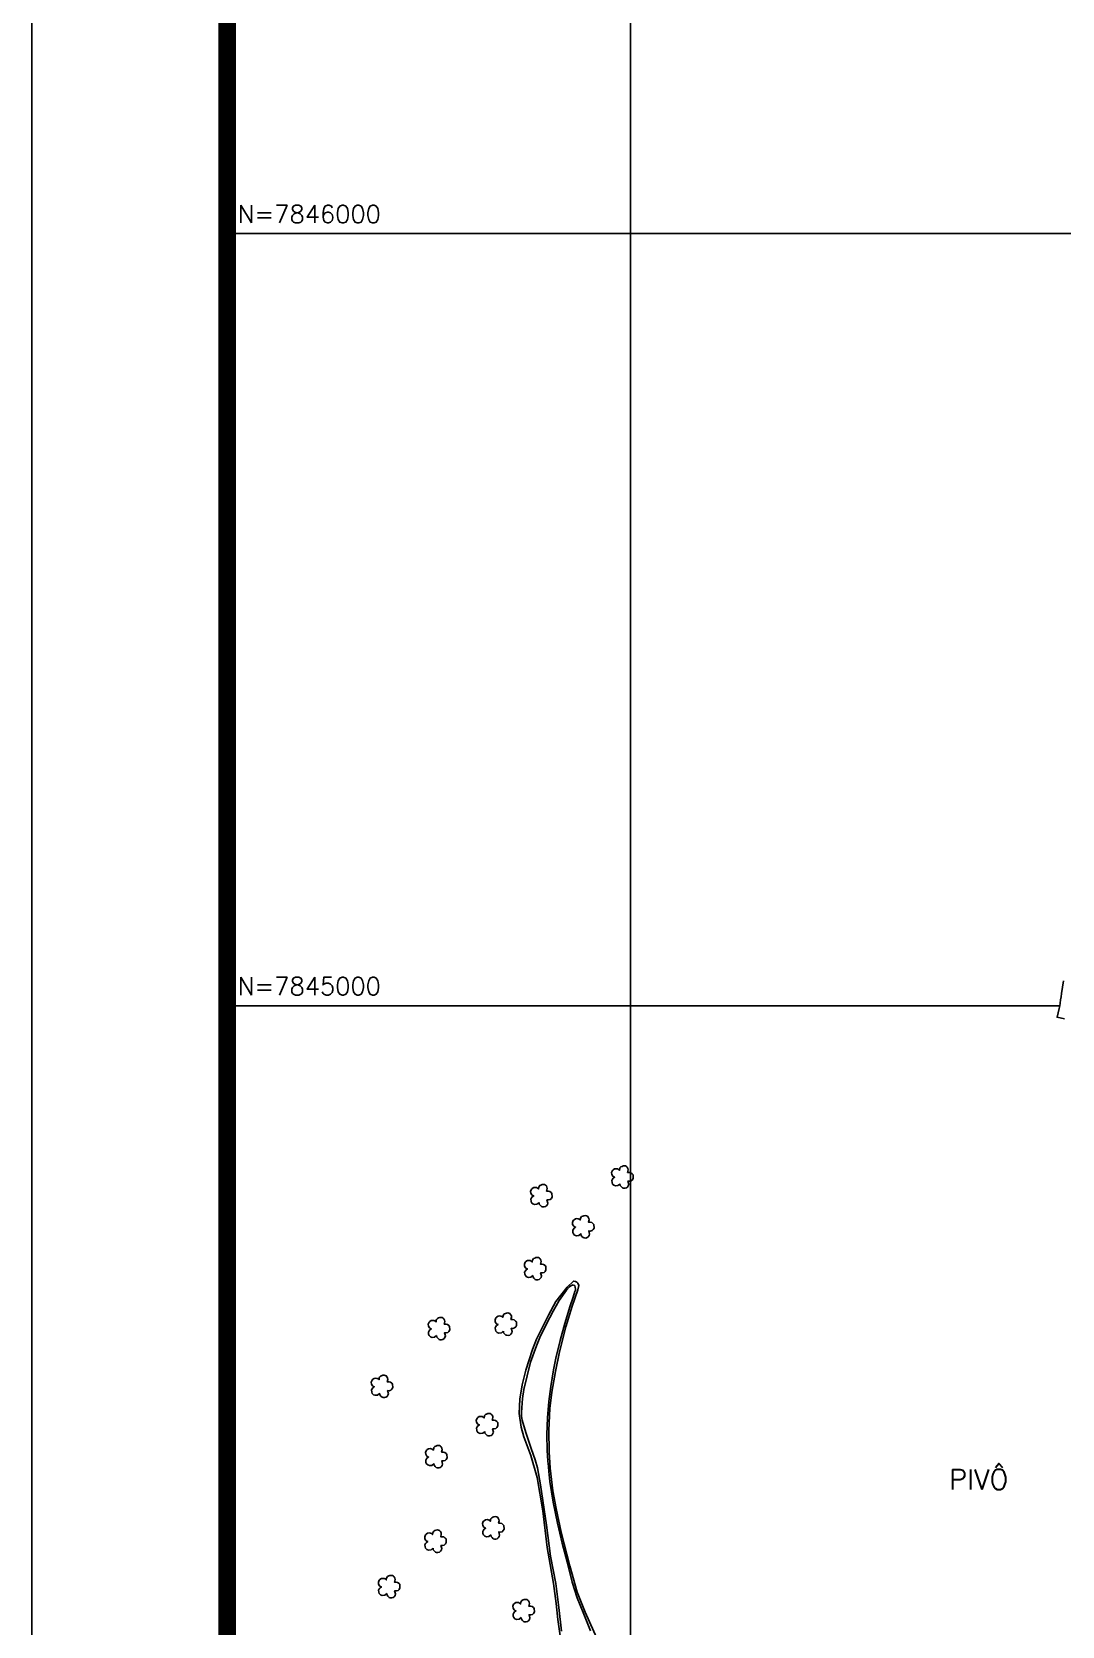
# Model space of a CAD drawing. Extents: x 736225 to 741536, y 7840815 to 7848326.
# Drawn here: x 736225 to 737559, y 7844196 to 7846261 of the extents above; entities that cross this region are included whole.
import ezdxf

# ---------------------------------------------------------------- set-up
doc = ezdxf.new("R2010")
doc.units = 0
doc.header["$LTSCALE"] = 0.6
doc.linetypes.add('CONTINUO', pattern=[0])
doc.linetypes.add('LIN0', pattern=[0])
for name, color, linetype in [('0114001311', 1, 'Continuous'), ('0114001311001', 5, 'Continuous'), ('_SIMBOLO ARVORE', 118, 'Continuous'), ('MALHA', 8, 'Continuous'), ('TG', 7, 'LIN0')]:
    doc.layers.add(name, color=color, linetype=linetype)
doc.layers.add('TEXTO_DIVERSOS', color=7, linetype='Continuous', lineweight=5)
doc.styles.add('AGROCAD', font='romans.shx')
doc.styles.add('Simplex', font='simplex.shx')

# ---------------------------------------------------------------- blocks, each defined once
blk = doc.blocks.new('coordi')
at = {"layer": 'MALHA', "linetype": 'Continuous', "style": 'AGROCAD'}
blk.add_attdef('COORDI', (6, 6), '', height=10, dxfattribs=at)

msp = doc.modelspace()

# ---------------------------------------------------------------- linework, layer by layer
at = {"layer": '0114001311'}
for points in [[(737560.9, 7845032.1), (737558.2, 7845016), (737557.7, 7845011.6), (737557.1, 7845007.5), (737556.6, 7845003.5), (737556, 7844999.8), (737555.4, 7844996.3), (737552.6, 7844985.1), (737562, 7844982.9)], [(736963.8, 7844164.5), (736941.2, 7844214.6), (736931, 7844240.6), (736921.4, 7844274.6), (736910.4, 7844318), (736903.8, 7844348.7), (736899.5, 7844371.7), (736896.1, 7844401.2), (736894.5, 7844422.2), (736894.1, 7844450.3), (736895.7, 7844478.5), (736898.3, 7844499.5), (736902.8, 7844526.3), (736907.9, 7844551.7), (736916.3, 7844583.9), (736924.4, 7844610.8), (736931.7, 7844631.9), (736932.9, 7844637.7), (736931.8, 7844640.5), (736930.5, 7844642), (736928.7, 7844642.9), (736926.2, 7844643.4), (736917.9, 7844635.3), (736903.4, 7844616.9), (736893.9, 7844599.4), (736878.1, 7844568.2), (736872.9, 7844554.8), (736864.6, 7844528), (736859.6, 7844509), (736856.7, 7844490.4), (736855.7, 7844472), (736858.2, 7844454.2), (736861.9, 7844441.7), (736871, 7844417.4), (736879, 7844389), (736886.3, 7844345.6), (736892.2, 7844298.2), (736900.2, 7844251.8), (736903.9, 7844225.6), (736906, 7844205.1), (736909.7, 7844177.8)]]:
    msp.add_lwpolyline(points, dxfattribs=at)
at = {"layer": '0114001311001'}
msp.add_lwpolyline([(736948.3, 7844190.3), (736938.6, 7844214.2), (736931.1, 7844232.9), (736924.6, 7844253.2), (736918, 7844279.7), (736911.5, 7844304), (736905.3, 7844330), (736899.8, 7844357.1), (736895.6, 7844383.7), (736894.2, 7844396.6), (736893.6, 7844403.3), (736893, 7844410.1), (736892.1, 7844423.9), (736891.6, 7844444.7), (736892.5, 7844466.1), (736894.4, 7844487.2), (736896.8, 7844507), (736900.3, 7844528.4), (736903.5, 7844543.6), (736909, 7844566.3), (736915, 7844588.6), (736921.6, 7844609.9), (736925.9, 7844622.5), (736928.1, 7844629.7), (736928.7, 7844631.5), (736928.8, 7844633.3), (736928.5, 7844634.9), (736927.7, 7844637.6), (736926.1, 7844638.2), (736925.7, 7844638.4), (736922.9, 7844637), (736921.1, 7844635.7), (736917.2, 7844631.4), (736907.8, 7844618.4), (736900, 7844604.4), (736891.1, 7844587.8), (736882.7, 7844570.5), (736878.3, 7844559.4), (736870.7, 7844538.3), (736866.1, 7844520.8), (736861.9, 7844503.1), (736860.3, 7844491.2), (736859.3, 7844479.1), (736859, 7844473.6), (736859, 7844468.3), (736859.8, 7844463.1), (736864.3, 7844447.4), (736871.5, 7844426.5), (736876.6, 7844411.7), (736879.7, 7844401.5), (736883.3, 7844379.4), (736891.4, 7844327.4), (736896.6, 7844287.1), (736903.1, 7844251.5), (736907, 7844220.5), (736910.6, 7844189.9)], dxfattribs=at)
at = {"layer": '_SIMBOLO ARVORE', "color": 3, "linetype": 'CONTINUO'}
for points in [[(736986.4, 7844769.1, 0), (736983.8, 7844767, 0), (736980.7, 7844766.6, 0), (736978.4, 7844767.5, 0), (736976.8, 7844769.1, 0), (736976.1, 7844770.9, 0), (736975.9, 7844773.6, 0), (736976.8, 7844775.3, 0), (736977.7, 7844776.6, 0), (736979.5, 7844777.8, 0), (736978.4, 7844778.2, 0), (736977.2, 7844779.1, 0), (736975.9, 7844781.3, 0), (736975.6, 7844783.8, 0), (736976.6, 7844786.5, 0), (736977.6, 7844787.4, 0), (736979.5, 7844788.6, 0), (736981.5, 7844788.8, 0), (736983, 7844788.6, 0), (736984.3, 7844788, 0), (736985.7, 7844786.8, 0), (736986.1, 7844789.1, 0), (736986.4, 7844790.1, 0), (736987.4, 7844791.4, 0), (736989, 7844791.9, 0), (736990.4, 7844792.6, 0), (736992.1, 7844792.7, 0), (736993.7, 7844792.5, 0), (736995, 7844791.8, 0), (736995.9, 7844790.8, 0), (736996.7, 7844789.2, 0), (736997.1, 7844787.3, 0), (736996.3, 7844784.1, 0), (736998.6, 7844784.1, 0), (737000.5, 7844783.6, 0), (737002.3, 7844782.2, 0), (737003.3, 7844781.1, 0), (737003.5, 7844776.6, 0), (737002.4, 7844774.6, 0), (737001, 7844773.3, 0), (736998.7, 7844772.7, 0), (736996.6, 7844772.8, 0), (736997.7, 7844768.6, 0), (736997.2, 7844766.9, 0), (736996, 7844765.1, 0), (736994.7, 7844764.1, 0), (736992.8, 7844763.6, 0), (736990.9, 7844763.7, 0), (736989.5, 7844764.1, 0), (736987.9, 7844765.7, 0), (736986.8, 7844767.1, 0), (736986.4, 7844769.3, 0)], [(736881.4, 7844744.9, 0), (736878.9, 7844742.8, 0), (736875.7, 7844742.4, 0), (736873.5, 7844743.3, 0), (736871.8, 7844744.9, 0), (736871.2, 7844746.7, 0), (736871, 7844749.4, 0), (736871.9, 7844751.1, 0), (736872.8, 7844752.4, 0), (736874.6, 7844753.6, 0), (736873.4, 7844754, 0), (736872.3, 7844754.9, 0), (736870.9, 7844757.1, 0), (736870.7, 7844759.6, 0), (736871.7, 7844762.3, 0), (736872.7, 7844763.2, 0), (736874.6, 7844764.4, 0), (736876.5, 7844764.6, 0), (736878.1, 7844764.4, 0), (736879.4, 7844763.8, 0), (736880.7, 7844762.6, 0), (736881.1, 7844764.9, 0), (736881.5, 7844765.9, 0), (736882.5, 7844767.2, 0), (736884, 7844767.7, 0), (736885.5, 7844768.4, 0), (736887.2, 7844768.5, 0), (736888.8, 7844768.3, 0), (736890, 7844767.6, 0), (736891, 7844766.6, 0), (736891.8, 7844765, 0), (736892.1, 7844763.1, 0), (736891.4, 7844759.9, 0), (736893.7, 7844759.9, 0), (736895.6, 7844759.4, 0), (736897.3, 7844758, 0), (736898.3, 7844756.9, 0), (736898.6, 7844752.4, 0), (736897.5, 7844750.4, 0), (736896, 7844749.1, 0), (736893.7, 7844748.5, 0), (736891.7, 7844748.6, 0), (736892.8, 7844744.4, 0), (736892.3, 7844742.7, 0), (736891.1, 7844740.9, 0), (736889.8, 7844739.9, 0), (736887.9, 7844739.4, 0), (736886, 7844739.5, 0), (736884.6, 7844739.9, 0), (736883, 7844741.5, 0), (736881.9, 7844743, 0), (736881.5, 7844745.1, 0)], [(736935.6, 7844704.6, 0), (736933.1, 7844702.5, 0), (736929.9, 7844702.1, 0), (736927.6, 7844703, 0), (736926, 7844704.6, 0), (736925.4, 7844706.4, 0), (736925.2, 7844709.1, 0), (736926.1, 7844710.8, 0), (736927, 7844712, 0), (736928.8, 7844713.3, 0), (736927.6, 7844713.6, 0), (736926.5, 7844714.6, 0), (736925.1, 7844716.7, 0), (736924.9, 7844719.3, 0), (736925.9, 7844721.9, 0), (736926.9, 7844722.9, 0), (736928.8, 7844724, 0), (736930.7, 7844724.3, 0), (736932.3, 7844724.1, 0), (736933.6, 7844723.5, 0), (736934.9, 7844722.3, 0), (736935.3, 7844724.6, 0), (736935.7, 7844725.5, 0), (736936.7, 7844726.8, 0), (736938.2, 7844727.4, 0), (736939.7, 7844728, 0), (736941.4, 7844728.2, 0), (736942.9, 7844728, 0), (736944.2, 7844727.3, 0), (736945.2, 7844726.3, 0), (736946, 7844724.6, 0), (736946.3, 7844722.8, 0), (736945.6, 7844719.5, 0), (736947.9, 7844719.6, 0), (736949.8, 7844719.1, 0), (736951.5, 7844717.7, 0), (736952.5, 7844716.6, 0), (736952.8, 7844712.1, 0), (736951.7, 7844710.1, 0), (736950.2, 7844708.7, 0), (736947.9, 7844708.1, 0), (736945.9, 7844708.3, 0), (736947, 7844704.1, 0), (736946.5, 7844702.3, 0), (736945.3, 7844700.6, 0), (736943.9, 7844699.6, 0), (736942.1, 7844699.1, 0), (736940.2, 7844699.2, 0), (736938.8, 7844699.6, 0), (736937.1, 7844701.2, 0), (736936, 7844702.6, 0), (736935.7, 7844704.8, 0)], [(736873.4, 7844650.4, 0), (736870.9, 7844648.3, 0), (736867.7, 7844647.9, 0), (736865.4, 7844648.8, 0), (736863.8, 7844650.4, 0), (736863.1, 7844652.2, 0), (736862.9, 7844654.9, 0), (736863.8, 7844656.6, 0), (736864.7, 7844657.9, 0), (736866.5, 7844659.1, 0), (736865.4, 7844659.5, 0), (736864.2, 7844660.4, 0), (736862.9, 7844662.6, 0), (736862.6, 7844665.1, 0), (736863.6, 7844667.8, 0), (736864.6, 7844668.7, 0), (736866.5, 7844669.9, 0), (736868.5, 7844670.1, 0), (736870.1, 7844669.9, 0), (736871.3, 7844669.3, 0), (736872.7, 7844668.1, 0), (736873.1, 7844670.5, 0), (736873.4, 7844671.4, 0), (736874.4, 7844672.7, 0), (736876, 7844673.2, 0), (736877.4, 7844673.9, 0), (736879.1, 7844674, 0), (736880.7, 7844673.8, 0), (736882, 7844673.1, 0), (736882.9, 7844672.1, 0), (736883.7, 7844670.5, 0), (736884.1, 7844668.6, 0), (736883.3, 7844665.4, 0), (736885.6, 7844665.4, 0), (736887.5, 7844665, 0), (736889.3, 7844663.5, 0), (736890.3, 7844662.4, 0), (736890.5, 7844657.9, 0), (736889.4, 7844655.9, 0), (736888, 7844654.6, 0), (736885.7, 7844654, 0), (736883.6, 7844654.1, 0), (736884.7, 7844650, 0), (736884.2, 7844648.2, 0), (736883, 7844646.5, 0), (736881.7, 7844645.4, 0), (736879.8, 7844644.9, 0), (736877.9, 7844645, 0), (736876.5, 7844645.4, 0), (736874.9, 7844647, 0), (736873.8, 7844648.5, 0), (736873.4, 7844650.6, 0)], [(736748.8, 7844572.7, 0), (736746.3, 7844570.6, 0), (736743.1, 7844570.3, 0), (736740.8, 7844571.1, 0), (736739.2, 7844572.7, 0), (736738.6, 7844574.6, 0), (736738.4, 7844577.2, 0), (736739.2, 7844578.9, 0), (736740.2, 7844580.2, 0), (736742, 7844581.4, 0), (736740.8, 7844581.8, 0), (736739.7, 7844582.8, 0), (736738.3, 7844584.9, 0), (736738.1, 7844587.4, 0), (736739.1, 7844590.1, 0), (736740.1, 7844591.1, 0), (736742, 7844592.2, 0), (736743.9, 7844592.5, 0), (736745.5, 7844592.2, 0), (736746.8, 7844591.7, 0), (736748.1, 7844590.4, 0), (736748.5, 7844592.8, 0), (736748.9, 7844593.7, 0), (736749.9, 7844595, 0), (736751.4, 7844595.6, 0), (736752.9, 7844596.2, 0), (736754.6, 7844596.4, 0), (736756.1, 7844596.1, 0), (736757.4, 7844595.5, 0), (736758.4, 7844594.4, 0), (736759.2, 7844592.8, 0), (736759.5, 7844591, 0), (736758.8, 7844587.7, 0), (736761.1, 7844587.7, 0), (736762.9, 7844587.3, 0), (736764.7, 7844585.9, 0), (736765.7, 7844584.7, 0), (736766, 7844580.3, 0), (736764.9, 7844578.2, 0), (736763.4, 7844576.9, 0), (736761.1, 7844576.3, 0), (736759.1, 7844576.5, 0), (736760.2, 7844572.3, 0), (736759.7, 7844570.5, 0), (736758.5, 7844568.8, 0), (736757.1, 7844567.7, 0), (736755.2, 7844567.3, 0), (736753.4, 7844567.4, 0), (736752, 7844567.8, 0), (736750.3, 7844569.4, 0), (736749.2, 7844570.8, 0), (736748.9, 7844573, 0)], [(736835.3, 7844578.5, 0), (736832.8, 7844576.4, 0), (736829.6, 7844576, 0), (736827.3, 7844576.9, 0), (736825.7, 7844578.5, 0), (736825, 7844580.3, 0), (736824.8, 7844583, 0), (736825.7, 7844584.7, 0), (736826.6, 7844585.9, 0), (736828.5, 7844587.2, 0), (736827.3, 7844587.6, 0), (736826.2, 7844588.5, 0), (736824.8, 7844590.7, 0), (736824.6, 7844593.2, 0), (736825.5, 7844595.9, 0), (736826.6, 7844596.8, 0), (736828.4, 7844598, 0), (736830.4, 7844598.2, 0), (736832, 7844598, 0), (736833.2, 7844597.4, 0), (736834.6, 7844596.2, 0), (736835, 7844598.5, 0), (736835.4, 7844599.5, 0), (736836.4, 7844600.8, 0), (736837.9, 7844601.3, 0), (736839.4, 7844602, 0), (736841, 7844602.1, 0), (736842.6, 7844601.9, 0), (736843.9, 7844601.2, 0), (736844.8, 7844600.2, 0), (736845.7, 7844598.5, 0), (736846, 7844596.7, 0), (736845.2, 7844593.5, 0), (736847.5, 7844593.5, 0), (736849.4, 7844593, 0), (736851.2, 7844591.6, 0), (736852.2, 7844590.5, 0), (736852.5, 7844586, 0), (736851.4, 7844584, 0), (736849.9, 7844582.7, 0), (736847.6, 7844582, 0), (736845.6, 7844582.2, 0), (736846.7, 7844578, 0), (736846.2, 7844576.2, 0), (736844.9, 7844574.5, 0), (736843.6, 7844573.5, 0), (736841.7, 7844573, 0), (736839.8, 7844573.1, 0), (736838.4, 7844573.5, 0), (736836.8, 7844575.1, 0), (736835.7, 7844576.5, 0), (736835.4, 7844578.7, 0)], [(736675, 7844497.8, 0), (736672.5, 7844495.7, 0), (736669.3, 7844495.4, 0), (736667, 7844496.2, 0), (736665.4, 7844497.8, 0), (736664.8, 7844499.7, 0), (736664.6, 7844502.3, 0), (736665.5, 7844504, 0), (736666.4, 7844505.3, 0), (736668.2, 7844506.5, 0), (736667, 7844506.9, 0), (736665.9, 7844507.9, 0), (736664.5, 7844510, 0), (736664.3, 7844512.6, 0), (736665.3, 7844515.2, 0), (736666.3, 7844516.2, 0), (736668.2, 7844517.3, 0), (736670.1, 7844517.6, 0), (736671.7, 7844517.3, 0), (736673, 7844516.8, 0), (736674.3, 7844515.5, 0), (736674.7, 7844517.9, 0), (736675.1, 7844518.8, 0), (736676.1, 7844520.1, 0), (736677.6, 7844520.7, 0), (736679.1, 7844521.3, 0), (736680.8, 7844521.5, 0), (736682.3, 7844521.2, 0), (736683.6, 7844520.6, 0), (736684.6, 7844519.5, 0), (736685.4, 7844517.9, 0), (736685.7, 7844516.1, 0), (736685, 7844512.8, 0), (736687.3, 7844512.8, 0), (736689.2, 7844512.4, 0), (736690.9, 7844511, 0), (736691.9, 7844509.8, 0), (736692.2, 7844505.4, 0), (736691.1, 7844503.3, 0), (736689.6, 7844502, 0), (736687.3, 7844501.4, 0), (736685.3, 7844501.6, 0), (736686.4, 7844497.4, 0), (736685.9, 7844495.6, 0), (736684.7, 7844493.9, 0), (736683.3, 7844492.8, 0), (736681.5, 7844492.4, 0), (736679.6, 7844492.5, 0), (736678.2, 7844492.9, 0), (736676.5, 7844494.5, 0), (736675.4, 7844495.9, 0), (736675.1, 7844498.1, 0)], [(736811.1, 7844448.3, 0), (736808.6, 7844446.2, 0), (736805.4, 7844445.8, 0), (736803.1, 7844446.7, 0), (736801.5, 7844448.3, 0), (736800.8, 7844450.1, 0), (736800.6, 7844452.8, 0), (736801.5, 7844454.5, 0), (736802.4, 7844455.7, 0), (736804.3, 7844457, 0), (736803.1, 7844457.4, 0), (736801.9, 7844458.3, 0), (736800.6, 7844460.5, 0), (736800.3, 7844463, 0), (736801.3, 7844465.7, 0), (736802.3, 7844466.6, 0), (736804.2, 7844467.8, 0), (736806.2, 7844468, 0), (736807.8, 7844467.8, 0), (736809, 7844467.2, 0), (736810.4, 7844466, 0), (736810.8, 7844468.3, 0), (736811.1, 7844469.3, 0), (736812.2, 7844470.6, 0), (736813.7, 7844471.1, 0), (736815.2, 7844471.8, 0), (736816.8, 7844471.9, 0), (736818.4, 7844471.7, 0), (736819.7, 7844471, 0), (736820.6, 7844470, 0), (736821.5, 7844468.3, 0), (736821.8, 7844466.5, 0), (736821, 7844463.3, 0), (736823.3, 7844463.3, 0), (736825.2, 7844462.8, 0), (736827, 7844461.4, 0), (736828, 7844460.3, 0), (736828.2, 7844455.8, 0), (736827.1, 7844453.8, 0), (736825.7, 7844452.5, 0), (736823.4, 7844451.8, 0), (736821.4, 7844452, 0), (736822.4, 7844447.8, 0), (736821.9, 7844446, 0), (736820.7, 7844444.3, 0), (736819.4, 7844443.3, 0), (736817.5, 7844442.8, 0), (736815.6, 7844442.9, 0), (736814.2, 7844443.3, 0), (736812.6, 7844444.9, 0), (736811.5, 7844446.3, 0), (736811.2, 7844448.5, 0)], [(736745.4, 7844406.8, 0), (736742.9, 7844404.7, 0), (736739.7, 7844404.3, 0), (736737.4, 7844405.2, 0), (736735.8, 7844406.8, 0), (736735.1, 7844408.6, 0), (736734.9, 7844411.3, 0), (736735.8, 7844413, 0), (736736.7, 7844414.3, 0), (736738.5, 7844415.5, 0), (736737.4, 7844415.9, 0), (736736.2, 7844416.8, 0), (736734.9, 7844419, 0), (736734.6, 7844421.5, 0), (736735.6, 7844424.2, 0), (736736.6, 7844425.1, 0), (736738.5, 7844426.3, 0), (736740.5, 7844426.5, 0), (736742, 7844426.3, 0), (736743.3, 7844425.7, 0), (736744.7, 7844424.5, 0), (736745.1, 7844426.8, 0), (736745.4, 7844427.8, 0), (736746.4, 7844429.1, 0), (736748, 7844429.6, 0), (736749.4, 7844430.3, 0), (736751.1, 7844430.4, 0), (736752.7, 7844430.2, 0), (736754, 7844429.5, 0), (736754.9, 7844428.5, 0), (736755.7, 7844426.9, 0), (736756.1, 7844425, 0), (736755.3, 7844421.8, 0), (736757.6, 7844421.8, 0), (736759.5, 7844421.4, 0), (736761.3, 7844419.9, 0), (736762.3, 7844418.8, 0), (736762.5, 7844414.3, 0), (736761.4, 7844412.3, 0), (736760, 7844411, 0), (736757.7, 7844410.4, 0), (736755.6, 7844410.5, 0), (736756.7, 7844406.3, 0), (736756.2, 7844404.6, 0), (736755, 7844402.9, 0), (736753.7, 7844401.8, 0), (736751.8, 7844401.3, 0), (736749.9, 7844401.4, 0), (736748.5, 7844401.8, 0), (736746.9, 7844403.4, 0), (736745.8, 7844404.9, 0), (736745.4, 7844407, 0)], [(736819.2, 7844314.6, 0), (736816.6, 7844312.5, 0), (736813.4, 7844312.2, 0), (736811.2, 7844313, 0), (736809.6, 7844314.6, 0), (736808.9, 7844316.4, 0), (736808.7, 7844319.1, 0), (736809.6, 7844320.8, 0), (736810.5, 7844322.1, 0), (736812.3, 7844323.3, 0), (736811.2, 7844323.7, 0), (736810, 7844324.7, 0), (736808.7, 7844326.8, 0), (736808.4, 7844329.3, 0), (736809.4, 7844332, 0), (736810.4, 7844332.9, 0), (736812.3, 7844334.1, 0), (736814.3, 7844334.4, 0), (736815.8, 7844334.1, 0), (736817.1, 7844333.6, 0), (736818.5, 7844332.3, 0), (736818.9, 7844334.7, 0), (736819.2, 7844335.6, 0), (736820.2, 7844336.9, 0), (736821.7, 7844337.4, 0), (736823.2, 7844338.1, 0), (736824.9, 7844338.3, 0), (736826.5, 7844338, 0), (736827.8, 7844337.4, 0), (736828.7, 7844336.3, 0), (736829.5, 7844334.7, 0), (736829.9, 7844332.9, 0), (736829.1, 7844329.6, 0), (736831.4, 7844329.6, 0), (736833.3, 7844329.2, 0), (736835.1, 7844327.8, 0), (736836, 7844326.6, 0), (736836.3, 7844322.1, 0), (736835.2, 7844320.1, 0), (736833.8, 7844318.8, 0), (736831.5, 7844318.2, 0), (736829.4, 7844318.4, 0), (736830.5, 7844314.2, 0), (736830, 7844312.4, 0), (736828.8, 7844310.7, 0), (736827.5, 7844309.6, 0), (736825.6, 7844309.1, 0), (736823.7, 7844309.3, 0), (736822.3, 7844309.7, 0), (736820.7, 7844311.2, 0), (736819.6, 7844312.7, 0), (736819.2, 7844314.9, 0)], [(736744.2, 7844297.4, 0), (736741.7, 7844295.2, 0), (736738.5, 7844294.9, 0), (736736.2, 7844295.8, 0), (736734.6, 7844297.3, 0), (736733.9, 7844299.2, 0), (736733.8, 7844301.8, 0), (736734.6, 7844303.5, 0), (736735.6, 7844304.8, 0), (736737.4, 7844306, 0), (736736.2, 7844306.4, 0), (736735.1, 7844307.4, 0), (736733.7, 7844309.5, 0), (736733.5, 7844312.1, 0), (736734.4, 7844314.7, 0), (736735.5, 7844315.7, 0), (736737.3, 7844316.8, 0), (736739.3, 7844317.1, 0), (736740.9, 7844316.8, 0), (736742.1, 7844316.3, 0), (736743.5, 7844315.1, 0), (736743.9, 7844317.4, 0), (736744.3, 7844318.3, 0), (736745.3, 7844319.6, 0), (736746.8, 7844320.2, 0), (736748.3, 7844320.8, 0), (736750, 7844321, 0), (736751.5, 7844320.7, 0), (736752.8, 7844320.1, 0), (736753.8, 7844319, 0), (736754.6, 7844317.4, 0), (736754.9, 7844315.6, 0), (736754.2, 7844312.3, 0), (736756.4, 7844312.3, 0), (736758.3, 7844311.9, 0), (736760.1, 7844310.5, 0), (736761.1, 7844309.4, 0), (736761.4, 7844304.9, 0), (736760.3, 7844302.9, 0), (736758.8, 7844301.5, 0), (736756.5, 7844300.9, 0), (736754.5, 7844301.1, 0), (736755.6, 7844296.9, 0), (736755.1, 7844295.1, 0), (736753.9, 7844293.4, 0), (736752.5, 7844292.3, 0), (736750.6, 7844291.9, 0), (736748.8, 7844292, 0), (736747.3, 7844292.4, 0), (736745.7, 7844294, 0), (736744.6, 7844295.4, 0), (736744.3, 7844297.6, 0)], [(736684.3, 7844238.6, 0), (736681.7, 7844236.5, 0), (736678.5, 7844236.1, 0), (736676.3, 7844237, 0), (736674.7, 7844238.6, 0), (736674, 7844240.4, 0), (736673.8, 7844243.1, 0), (736674.7, 7844244.8, 0), (736675.6, 7844246, 0), (736677.4, 7844247.3, 0), (736676.3, 7844247.7, 0), (736675.1, 7844248.6, 0), (736673.8, 7844250.7, 0), (736673.5, 7844253.3, 0), (736674.5, 7844255.9, 0), (736675.5, 7844256.9, 0), (736677.4, 7844258, 0), (736679.4, 7844258.3, 0), (736680.9, 7844258.1, 0), (736682.2, 7844257.5, 0), (736683.6, 7844256.3, 0), (736684, 7844258.6, 0), (736684.3, 7844259.5, 0), (736685.3, 7844260.8, 0), (736686.8, 7844261.4, 0), (736688.3, 7844262.1, 0), (736690, 7844262.2, 0), (736691.6, 7844262, 0), (736692.9, 7844261.3, 0), (736693.8, 7844260.3, 0), (736694.6, 7844258.6, 0), (736695, 7844256.8, 0), (736694.2, 7844253.5, 0), (736696.5, 7844253.6, 0), (736698.4, 7844253.1, 0), (736700.2, 7844251.7, 0), (736701.1, 7844250.6, 0), (736701.4, 7844246.1, 0), (736700.3, 7844244.1, 0), (736698.9, 7844242.7, 0), (736696.6, 7844242.1, 0), (736694.5, 7844242.3, 0), (736695.6, 7844238.1, 0), (736695.1, 7844236.3, 0), (736693.9, 7844234.6, 0), (736692.6, 7844233.6, 0), (736690.7, 7844233.1, 0), (736688.8, 7844233.2, 0), (736687.4, 7844233.6, 0), (736685.8, 7844235.2, 0), (736684.7, 7844236.6, 0), (736684.3, 7844238.8, 0)], [(736858.4, 7844207.5, 0), (736855.8, 7844205.4, 0), (736852.7, 7844205, 0), (736850.4, 7844205.9, 0), (736848.8, 7844207.5, 0), (736848.1, 7844209.3, 0), (736847.9, 7844212, 0), (736848.8, 7844213.7, 0), (736849.7, 7844214.9, 0), (736851.5, 7844216.2, 0), (736850.4, 7844216.5, 0), (736849.2, 7844217.5, 0), (736847.9, 7844219.6, 0), (736847.6, 7844222.2, 0), (736848.6, 7844224.8, 0), (736849.6, 7844225.8, 0), (736851.5, 7844226.9, 0), (736853.5, 7844227.2, 0), (736855, 7844227, 0), (736856.3, 7844226.4, 0), (736857.7, 7844225.2, 0), (736858.1, 7844227.5, 0), (736858.4, 7844228.4, 0), (736859.4, 7844229.7, 0), (736861, 7844230.3, 0), (736862.4, 7844230.9, 0), (736864.1, 7844231.1, 0), (736865.7, 7844230.9, 0), (736867, 7844230.2, 0), (736867.9, 7844229.2, 0), (736868.7, 7844227.5, 0), (736869.1, 7844225.7, 0), (736868.3, 7844222.4, 0), (736870.6, 7844222.5, 0), (736872.5, 7844222, 0), (736874.3, 7844220.6, 0), (736875.3, 7844219.5, 0), (736875.5, 7844215, 0), (736874.4, 7844213, 0), (736873, 7844211.6, 0), (736870.7, 7844211, 0), (736868.6, 7844211.2, 0), (736869.7, 7844207, 0), (736869.2, 7844205.2, 0), (736868, 7844203.5, 0), (736866.7, 7844202.5, 0), (736864.8, 7844202, 0), (736862.9, 7844202.1, 0), (736861.5, 7844202.5, 0), (736859.9, 7844204.1, 0), (736858.8, 7844205.5, 0), (736858.4, 7844207.7, 0)]]:
    msp.add_polyline3d(points, dxfattribs=at)
at = {"layer": 'MALHA'}
for points in [[(737000, 7844106.8), (737000, 7847077)], [(736477.6, 7846000), (739673.1, 7846000)], [(736477.6, 7845000), (737556, 7845000)]]:
    msp.add_lwpolyline(points, dxfattribs=at)
at = {"layer": 'TG', "color": 174, "linetype": 'LIN0'}
msp.add_line((736224.7, 7840815.2), (736224.7, 7848326.2), dxfattribs=at)
at = {"layer": 'TG', "color": 174, "linetype": 'LIN0', "flags": 128}
msp.add_lwpolyline([(741535.5, 7840815.2), (741535.5, 7848326.2), (736224.7, 7848326.2), (736224.7, 7840815.2)], close=True, dxfattribs=at)
at = {"layer": 'TG', "color": 174, "linetype": 'LIN0', "const_width": 23, "flags": 128}
msp.add_lwpolyline([(741282.6, 7841068.1), (741282.6, 7848073.3), (736477.6, 7848073.3), (736477.6, 7841068.1)], close=True, dxfattribs=at)

# ---------------------------------------------------------------- block references
at = {"layer": 'MALHA'}
ref = msp.add_blockref('coordi', (736477.6, 7846000), dxfattribs=dict(at, xscale=2.3, yscale=2.3, zscale=2.3))
ref.add_attrib('COORDI', 'N=7846000', (736491.4, 7846013.8), dxfattribs={"height": 23, "style": 'AGROCAD'})
ref = msp.add_blockref('coordi', (736477.6, 7845000), dxfattribs=dict(at, xscale=2.3, yscale=2.3, zscale=2.3))
ref.add_attrib('COORDI', 'N=7845000', (736491.4, 7845013.8), dxfattribs={"height": 23, "style": 'AGROCAD'})

# ---------------------------------------------------------------- texts
at = {"layer": 'TEXTO_DIVERSOS', "linetype": 'Continuous', "insert": (737451, 7844386.5), "char_height": 26, "width": 289.398, "attachment_point": 5, "style": 'Simplex'}
msp.add_mtext('PIVÔ', dxfattribs=at)

doc.saveas('drawing.dxf')
